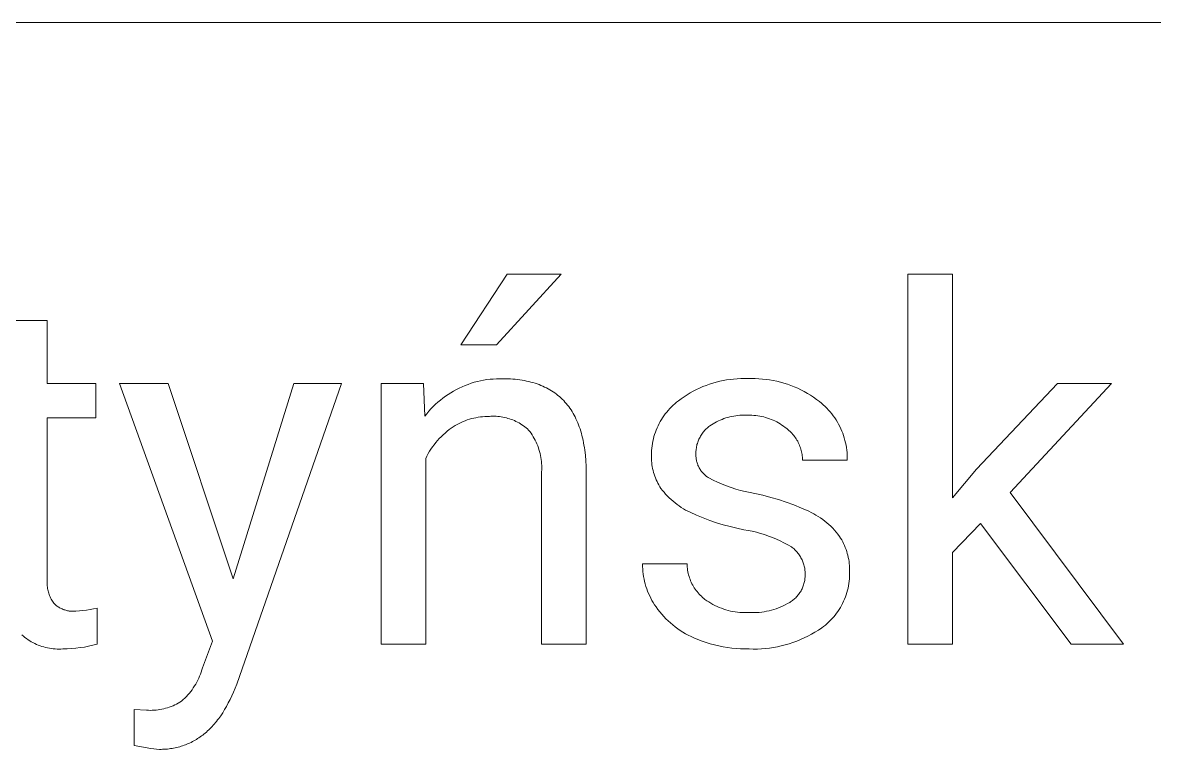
# Model space of a CAD drawing. Header units: millimetres. Extents: x 578 to 4608, y -138 to 2677.
# Drawn here: x 3871.7 to 3994.9, y 233.1 to 312.2 of the extents above; entities that cross this region are included whole.
import ezdxf

# ---------------------------------------------------------------- set-up
doc = ezdxf.new("R2010")
doc.units = ezdxf.units.MM
doc.header["$MEASUREMENT"] = 0
doc.layers.add('Domyślny', color=7, linetype='Continuous', true_color=0x000000)

msp = doc.modelspace()

# ---------------------------------------------------------------- linework, layer by layer
at = {"layer": 'Domyślny', "color": 18, "lineweight": 15, "true_color": 0x000000}
for p, q in [((4604.45, 312.23), (3085.22, 312.23)), ((3919.36, 277.16), (3924.42, 284.85)), ((3930.29, 284.85), (3923.27, 277.15)), ((3924.42, 284.85), (3930.29, 284.85)), ((3968.04, 244.58), (3968.04, 284.84)), ((3968.04, 284.84), (3972.88, 284.84)), ((3972.88, 284.84), (3972.88, 260.5)), ((3869.51, 279.82), (3874.36, 279.82)), ((3874.36, 279.82), (3874.36, 272.95)), ((3923.27, 277.15), (3919.36, 277.16)), ((3922.9, 273.44), (3923.25, 273.46)), ((3923.25, 273.46), (3923.6, 273.47)), ((3923.6, 273.47), (3923.95, 273.47)), ((3923.95, 273.47), (3924.23, 273.47)), ((3924.23, 273.47), (3924.5, 273.46)), ((3924.5, 273.46), (3924.77, 273.45)), ((3949.07, 273.44), (3949.45, 273.47)), ((3949.45, 273.47), (3949.84, 273.48)), ((3949.84, 273.48), (3950.22, 273.49)), ((3950.22, 273.49), (3950.61, 273.48)), ((3950.61, 273.48), (3951, 273.49)), ((3951, 273.49), (3951.4, 273.49)), ((3951.4, 273.49), (3951.8, 273.47)), ((3951.8, 273.47), (3952.2, 273.44)), ((3874.36, 272.95), (3879.66, 272.95)), ((3879.66, 272.95), (3879.66, 269.2)), ((3892.34, 244.9), (3882.22, 272.95)), ((3882.22, 272.95), (3887.52, 272.95)), ((3887.52, 272.95), (3894.59, 251.69)), ((3894.59, 251.69), (3901.19, 272.95)), ((3906.39, 272.95), (3894.98, 240.22)), ((3901.19, 272.95), (3906.39, 272.95)), ((3910.72, 244.59), (3910.72, 272.95)), ((3910.72, 272.95), (3915.3, 272.95)), ((3915.3, 272.95), (3915.46, 269.39)), ((3918.59, 272.13), (3918.9, 272.3)), ((3918.9, 272.3), (3919.21, 272.46)), ((3919.21, 272.46), (3919.53, 272.6)), ((3919.53, 272.6), (3919.85, 272.74)), ((3919.85, 272.74), (3920.18, 272.86)), ((3920.18, 272.86), (3920.51, 272.97)), ((3920.51, 272.97), (3920.84, 273.08)), ((3920.84, 273.08), (3921.18, 273.17)), ((3921.18, 273.17), (3921.52, 273.24)), ((3921.52, 273.24), (3921.86, 273.31)), ((3921.86, 273.31), (3922.21, 273.37)), ((3922.21, 273.37), (3922.56, 273.41)), ((3922.56, 273.41), (3922.9, 273.44)), ((3924.77, 273.45), (3925.04, 273.43)), ((3925.04, 273.43), (3925.3, 273.41)), ((3925.3, 273.41), (3925.56, 273.38)), ((3925.56, 273.38), (3925.81, 273.35)), ((3925.81, 273.35), (3926.06, 273.31)), ((3926.06, 273.31), (3926.3, 273.27)), ((3926.3, 273.27), (3926.54, 273.22)), ((3926.54, 273.22), (3926.78, 273.17)), ((3926.78, 273.17), (3927.01, 273.11)), ((3927.01, 273.11), (3927.23, 273.05)), ((3927.23, 273.05), (3927.46, 272.98)), ((3927.46, 272.98), (3927.67, 272.91)), ((3927.67, 272.91), (3927.89, 272.83)), ((3927.89, 272.83), (3928.1, 272.75)), ((3928.1, 272.75), (3928.3, 272.67)), ((3928.3, 272.67), (3928.5, 272.57)), ((3928.5, 272.57), (3928.7, 272.48)), ((3928.7, 272.48), (3928.89, 272.38)), ((3928.89, 272.38), (3929.08, 272.27)), ((3929.08, 272.27), (3929.26, 272.16)), ((3944.67, 272.11), (3945.02, 272.29)), ((3945.02, 272.29), (3945.36, 272.45)), ((3945.36, 272.45), (3945.72, 272.61)), ((3945.72, 272.61), (3946.07, 272.75)), ((3946.07, 272.75), (3946.44, 272.88)), ((3946.44, 272.88), (3946.8, 272.99)), ((3946.8, 272.99), (3947.17, 273.1)), ((3947.17, 273.1), (3947.55, 273.19)), ((3947.55, 273.19), (3947.92, 273.27)), ((3947.92, 273.27), (3948.3, 273.34)), ((3948.3, 273.34), (3948.68, 273.39)), ((3948.68, 273.39), (3949.07, 273.44)), ((3952.2, 273.44), (3952.6, 273.4)), ((3952.6, 273.4), (3952.99, 273.34)), ((3952.99, 273.34), (3953.38, 273.27)), ((3953.38, 273.27), (3953.77, 273.19)), ((3953.77, 273.19), (3954.16, 273.1)), ((3954.16, 273.1), (3954.54, 272.99)), ((3954.54, 272.99), (3954.92, 272.87)), ((3954.92, 272.87), (3955.3, 272.73)), ((3955.3, 272.73), (3955.67, 272.59)), ((3955.67, 272.59), (3956.04, 272.43)), ((3956.04, 272.43), (3956.4, 272.25)), ((3956.4, 272.25), (3956.75, 272.07)), ((3975.49, 263.61), (3984.32, 272.95)), ((3990.21, 272.95), (3979.18, 261.1)), ((3984.32, 272.95), (3990.21, 272.95)), ((3916.88, 270.92), (3917.15, 271.15)), ((3917.15, 271.15), (3917.43, 271.36)), ((3917.43, 271.36), (3917.71, 271.57)), ((3917.71, 271.57), (3918, 271.77)), ((3918, 271.77), (3918.29, 271.95)), ((3918.29, 271.95), (3918.59, 272.13)), ((3929.26, 272.16), (3929.44, 272.04)), ((3929.44, 272.04), (3929.61, 271.92)), ((3929.61, 271.92), (3929.78, 271.79)), ((3929.78, 271.79), (3929.95, 271.66)), ((3929.95, 271.66), (3930.11, 271.53)), ((3930.11, 271.53), (3930.27, 271.39)), ((3930.27, 271.39), (3930.42, 271.24)), ((3930.42, 271.24), (3930.57, 271.09)), ((3930.57, 271.09), (3930.71, 270.93)), ((3942.86, 270.91), (3943.06, 271.06)), ((3943.06, 271.06), (3943.37, 271.29)), ((3943.37, 271.29), (3943.69, 271.51)), ((3943.69, 271.51), (3944.01, 271.72)), ((3944.01, 271.72), (3944.34, 271.92)), ((3944.34, 271.92), (3944.67, 272.11)), ((3956.75, 272.07), (3957.1, 271.88)), ((3957.1, 271.88), (3957.44, 271.67)), ((3957.44, 271.67), (3957.77, 271.45)), ((3957.77, 271.45), (3958.1, 271.22)), ((3958.1, 271.22), (3958.42, 270.98)), ((3915.67, 269.66), (3915.9, 269.93)), ((3915.9, 269.93), (3916.13, 270.19)), ((3916.13, 270.19), (3916.37, 270.44)), ((3916.37, 270.44), (3916.63, 270.69)), ((3916.63, 270.69), (3916.88, 270.92)), ((3930.71, 270.93), (3930.85, 270.77)), ((3930.85, 270.77), (3930.99, 270.61)), ((3930.99, 270.61), (3931.12, 270.43)), ((3931.12, 270.43), (3931.25, 270.26)), ((3931.25, 270.26), (3931.37, 270.08)), ((3931.37, 270.08), (3931.49, 269.89)), ((3931.49, 269.89), (3931.6, 269.7)), ((3941.63, 269.64), (3941.79, 269.84)), ((3941.79, 269.84), (3941.95, 270.03)), ((3941.95, 270.03), (3942.12, 270.22)), ((3942.12, 270.22), (3942.3, 270.4)), ((3942.3, 270.4), (3942.48, 270.58)), ((3942.48, 270.58), (3942.67, 270.74)), ((3942.67, 270.74), (3942.86, 270.91)), ((3958.42, 270.98), (3958.63, 270.81)), ((3958.63, 270.81), (3958.83, 270.63)), ((3958.83, 270.63), (3959.03, 270.45)), ((3959.03, 270.45), (3959.22, 270.26)), ((3959.22, 270.26), (3959.4, 270.06)), ((3959.4, 270.06), (3959.58, 269.85)), ((3959.58, 269.85), (3959.75, 269.65)), ((3879.66, 269.2), (3874.36, 269.2)), ((3874.36, 269.2), (3874.36, 251.59)), ((3915.46, 269.39), (3915.67, 269.66)), ((3919.18, 268.6), (3918.96, 268.49)), ((3919.4, 268.71), (3919.18, 268.6)), ((3919.62, 268.81), (3919.4, 268.71)), ((3919.85, 268.9), (3919.62, 268.81)), ((3920.08, 268.98), (3919.85, 268.9)), ((3920.31, 269.06), (3920.08, 268.98)), ((3920.54, 269.13), (3920.31, 269.06)), ((3920.78, 269.18), (3920.54, 269.13)), ((3921.02, 269.23), (3920.78, 269.18)), ((3921.26, 269.28), (3921.02, 269.23)), ((3921.5, 269.31), (3921.26, 269.28)), ((3921.74, 269.34), (3921.5, 269.31)), ((3921.99, 269.35), (3921.74, 269.34)), ((3922.23, 269.36), (3921.99, 269.35)), ((3922.48, 269.36), (3922.23, 269.36)), ((3922.66, 269.38), (3922.48, 269.36)), ((3922.85, 269.38), (3922.66, 269.38)), ((3923.03, 269.38), (3922.85, 269.38)), ((3923.22, 269.38), (3923.03, 269.38)), ((3923.41, 269.37), (3923.22, 269.38)), ((3923.59, 269.35), (3923.41, 269.37)), ((3923.78, 269.32), (3923.59, 269.35)), ((3923.96, 269.29), (3923.78, 269.32)), ((3924.15, 269.26), (3923.96, 269.29)), ((3924.33, 269.21), (3924.15, 269.26)), ((3924.51, 269.16), (3924.33, 269.21)), ((3924.68, 269.11), (3924.51, 269.16)), ((3924.86, 269.05), (3924.68, 269.11)), ((3925.04, 268.98), (3924.86, 269.05)), ((3925.21, 268.91), (3925.04, 268.98)), ((3925.38, 268.83), (3925.21, 268.91)), ((3925.54, 268.75), (3925.38, 268.83)), ((3925.71, 268.66), (3925.54, 268.75)), ((3925.87, 268.56), (3925.71, 268.66)), ((3926.03, 268.46), (3925.87, 268.56)), ((3931.6, 269.7), (3931.71, 269.51)), ((3931.71, 269.51), (3931.81, 269.31)), ((3931.81, 269.31), (3931.91, 269.1)), ((3931.91, 269.1), (3932.01, 268.89)), ((3932.01, 268.89), (3932.1, 268.67)), ((3932.1, 268.67), (3932.19, 268.45)), ((3940.84, 268.35), (3940.95, 268.58)), ((3940.95, 268.58), (3941.07, 268.8)), ((3941.07, 268.8), (3941.2, 269.02)), ((3941.2, 269.02), (3941.34, 269.23)), ((3941.34, 269.23), (3941.48, 269.44)), ((3941.48, 269.44), (3941.63, 269.64)), ((3946.84, 268.57), (3946.65, 268.46)), ((3947.03, 268.68), (3946.84, 268.57)), ((3947.22, 268.79), (3947.03, 268.68)), ((3947.42, 268.88), (3947.22, 268.79)), ((3947.62, 268.97), (3947.42, 268.88)), ((3947.82, 269.05), (3947.62, 268.97)), ((3948.02, 269.13), (3947.82, 269.05)), ((3948.23, 269.2), (3948.02, 269.13)), ((3948.44, 269.26), (3948.23, 269.2)), ((3948.65, 269.32), (3948.44, 269.26)), ((3948.87, 269.37), (3948.65, 269.32)), ((3949.08, 269.41), (3948.87, 269.37)), ((3949.3, 269.44), (3949.08, 269.41)), ((3949.51, 269.47), (3949.3, 269.44)), ((3949.73, 269.49), (3949.51, 269.47)), ((3949.95, 269.5), (3949.73, 269.49)), ((3950.17, 269.5), (3949.95, 269.5)), ((3950.39, 269.5), (3950.17, 269.5)), ((3950.61, 269.49), (3950.39, 269.5)), ((3950.82, 269.49), (3950.61, 269.49)), ((3951.04, 269.49), (3950.82, 269.49)), ((3951.26, 269.48), (3951.04, 269.49)), ((3951.48, 269.46), (3951.26, 269.48)), ((3951.7, 269.43), (3951.48, 269.46)), ((3951.91, 269.4), (3951.7, 269.43)), ((3952.13, 269.36), (3951.91, 269.4)), ((3952.34, 269.31), (3952.13, 269.36)), ((3952.55, 269.25), (3952.34, 269.31)), ((3952.76, 269.19), (3952.55, 269.25)), ((3952.97, 269.12), (3952.76, 269.19)), ((3953.17, 269.04), (3952.97, 269.12)), ((3953.38, 268.96), (3953.17, 269.04)), ((3953.57, 268.87), (3953.38, 268.96)), ((3953.77, 268.77), (3953.57, 268.87)), ((3953.96, 268.66), (3953.77, 268.77)), ((3954.15, 268.55), (3953.96, 268.66)), ((3954.33, 268.43), (3954.15, 268.55)), ((3959.75, 269.65), (3959.91, 269.43)), ((3959.91, 269.43), (3960.07, 269.21)), ((3960.07, 269.21), (3960.22, 268.98)), ((3960.22, 268.98), (3960.36, 268.75)), ((3960.36, 268.75), (3960.49, 268.52)), ((3917.44, 267.37), (3917.23, 267.16)), ((3917.66, 267.56), (3917.44, 267.37)), ((3917.88, 267.75), (3917.66, 267.56)), ((3918.11, 267.93), (3917.88, 267.75)), ((3918.34, 268.1), (3918.11, 267.93)), ((3918.54, 268.24), (3918.34, 268.1)), ((3918.75, 268.37), (3918.54, 268.24)), ((3918.96, 268.49), (3918.75, 268.37)), ((3926.18, 268.36), (3926.03, 268.46)), ((3926.33, 268.25), (3926.18, 268.36)), ((3926.48, 268.13), (3926.33, 268.25)), ((3926.62, 268.01), (3926.48, 268.13)), ((3926.76, 267.89), (3926.62, 268.01)), ((3926.89, 267.71), (3926.76, 267.89)), ((3927.02, 267.53), (3926.89, 267.71)), ((3927.14, 267.35), (3927.02, 267.53)), ((3927.26, 267.16), (3927.14, 267.35)), ((3932.19, 268.45), (3932.27, 268.23)), ((3932.27, 268.23), (3932.35, 268)), ((3932.35, 268), (3932.43, 267.76)), ((3932.43, 267.76), (3932.5, 267.52)), ((3932.5, 267.52), (3932.56, 267.28)), ((3940.39, 267.17), (3940.47, 267.41)), ((3940.47, 267.41), (3940.55, 267.65)), ((3940.55, 267.65), (3940.64, 267.89)), ((3940.64, 267.89), (3940.73, 268.12)), ((3940.73, 268.12), (3940.84, 268.35)), ((3945.53, 267.34), (3945.47, 267.23)), ((3945.6, 267.44), (3945.53, 267.34)), ((3945.67, 267.55), (3945.6, 267.44)), ((3945.75, 267.65), (3945.67, 267.55)), ((3945.83, 267.74), (3945.75, 267.65)), ((3945.91, 267.84), (3945.83, 267.74)), ((3946, 267.93), (3945.91, 267.84)), ((3946.09, 268.02), (3946, 267.93)), ((3946.18, 268.1), (3946.09, 268.02)), ((3946.27, 268.18), (3946.18, 268.1)), ((3946.37, 268.26), (3946.27, 268.18)), ((3946.47, 268.34), (3946.37, 268.26)), ((3946.65, 268.46), (3946.47, 268.34)), ((3954.51, 268.31), (3954.33, 268.43)), ((3954.69, 268.18), (3954.51, 268.31)), ((3954.86, 268.04), (3954.69, 268.18)), ((3954.98, 267.95), (3954.86, 268.04)), ((3955.09, 267.85), (3954.98, 267.95)), ((3955.21, 267.74), (3955.09, 267.85)), ((3955.31, 267.64), (3955.21, 267.74)), ((3955.42, 267.53), (3955.31, 267.64)), ((3955.52, 267.41), (3955.42, 267.53)), ((3955.62, 267.29), (3955.52, 267.41)), ((3960.49, 268.52), (3960.62, 268.28)), ((3960.62, 268.28), (3960.73, 268.03)), ((3960.73, 268.03), (3960.84, 267.78)), ((3960.84, 267.78), (3960.94, 267.53)), ((3960.94, 267.53), (3961.03, 267.28)), ((3916.47, 266.29), (3916.3, 266.05)), ((3916.65, 266.52), (3916.47, 266.29)), ((3916.84, 266.74), (3916.65, 266.52)), ((3917.03, 266.96), (3916.84, 266.74)), ((3917.23, 267.16), (3917.03, 266.96)), ((3927.37, 266.97), (3927.26, 267.16)), ((3927.47, 266.77), (3927.37, 266.97)), ((3927.57, 266.57), (3927.47, 266.77)), ((3927.66, 266.37), (3927.57, 266.57)), ((3927.74, 266.17), (3927.66, 266.37)), ((3927.82, 265.96), (3927.74, 266.17)), ((3932.56, 267.28), (3932.62, 267.03)), ((3932.62, 267.03), (3932.68, 266.77)), ((3932.68, 266.77), (3932.73, 266.51)), ((3932.73, 266.51), (3932.78, 266.25)), ((3932.78, 266.25), (3932.82, 265.98)), ((3940.16, 265.93), (3940.19, 266.18)), ((3940.19, 266.18), (3940.23, 266.43)), ((3940.23, 266.43), (3940.28, 266.68)), ((3940.28, 266.68), (3940.33, 266.92)), ((3940.33, 266.92), (3940.39, 267.17)), ((3945.03, 266.06), (3945.01, 265.94)), ((3945.05, 266.19), (3945.03, 266.06)), ((3945.08, 266.31), (3945.05, 266.19)), ((3945.12, 266.43), (3945.08, 266.31)), ((3945.16, 266.55), (3945.12, 266.43)), ((3945.2, 266.67), (3945.16, 266.55)), ((3945.24, 266.78), (3945.2, 266.67)), ((3945.29, 266.9), (3945.24, 266.78)), ((3945.35, 267.01), (3945.29, 266.9)), ((3945.41, 267.12), (3945.35, 267.01)), ((3945.47, 267.23), (3945.41, 267.12)), ((3955.71, 267.17), (3955.62, 267.29)), ((3955.8, 267.05), (3955.71, 267.17)), ((3955.88, 266.92), (3955.8, 267.05)), ((3955.96, 266.79), (3955.88, 266.92)), ((3956.04, 266.66), (3955.96, 266.79)), ((3956.11, 266.53), (3956.04, 266.66)), ((3956.17, 266.39), (3956.11, 266.53)), ((3956.23, 266.25), (3956.17, 266.39)), ((3956.29, 266.11), (3956.23, 266.25)), ((3956.34, 265.96), (3956.29, 266.11)), ((3961.03, 267.28), (3961.11, 267.02)), ((3961.11, 267.02), (3961.18, 266.76)), ((3961.18, 266.76), (3961.25, 266.5)), ((3961.25, 266.5), (3961.3, 266.23)), ((3961.3, 266.23), (3961.35, 265.97)), ((3915.69, 265.06), (3915.56, 264.8)), ((3915.83, 265.32), (3915.69, 265.06)), ((3915.98, 265.57), (3915.83, 265.32)), ((3916.13, 265.81), (3915.98, 265.57)), ((3916.3, 266.05), (3916.13, 265.81)), ((3927.88, 265.75), (3927.82, 265.96)), ((3927.95, 265.54), (3927.88, 265.75)), ((3928, 265.32), (3927.95, 265.54)), ((3928.05, 265.11), (3928, 265.32)), ((3928.09, 264.89), (3928.05, 265.11)), ((3928.12, 264.67), (3928.09, 264.89)), ((3932.82, 265.98), (3932.86, 265.7)), ((3932.86, 265.7), (3932.93, 265.14)), ((3932.93, 265.14), (3932.98, 264.55)), ((3940.12, 265.17), (3940.13, 265.42)), ((3940.12, 264.96), (3940.12, 265.17)), ((3940.13, 264.74), (3940.12, 264.96)), ((3940.13, 265.42), (3940.14, 265.67)), ((3940.14, 265.67), (3940.16, 265.93)), ((3944.96, 265.21), (3944.96, 265.11)), ((3944.96, 265.11), (3944.97, 265.01)), ((3944.98, 265.69), (3944.97, 265.57)), ((3944.97, 265.57), (3944.97, 265.44)), ((3944.97, 265.44), (3944.97, 265.32)), ((3944.97, 265.32), (3944.96, 265.21)), ((3944.97, 265.01), (3944.98, 264.91)), ((3944.99, 265.82), (3944.98, 265.69)), ((3944.98, 264.91), (3944.99, 264.81)), ((3945.01, 265.94), (3944.99, 265.82)), ((3956.38, 265.82), (3956.34, 265.96)), ((3956.42, 265.67), (3956.38, 265.82)), ((3956.46, 265.52), (3956.42, 265.67)), ((3956.49, 265.37), (3956.46, 265.52)), ((3956.52, 265.22), (3956.49, 265.37)), ((3956.54, 265.07), (3956.52, 265.22)), ((3956.55, 264.92), (3956.54, 265.07)), ((3956.56, 264.77), (3956.55, 264.92)), ((3961.35, 265.97), (3961.38, 265.7)), ((3961.38, 265.7), (3961.41, 265.43)), ((3961.41, 265.43), (3961.43, 265.16)), ((3961.43, 265.16), (3961.44, 264.89)), ((3961.44, 264.89), (3961.44, 264.62)), ((3915.56, 264.8), (3915.56, 244.59)), ((3928.15, 264.45), (3928.12, 264.67)), ((3928.17, 264.23), (3928.15, 264.45)), ((3928.18, 264.01), (3928.17, 264.23)), ((3928.18, 263.79), (3928.18, 264.01)), ((3928.18, 263.57), (3928.18, 263.79)), ((3932.98, 264.55), (3933.01, 263.95)), ((3933.01, 263.95), (3933.02, 263.32)), ((3940.14, 264.53), (3940.13, 264.74)), ((3940.16, 264.32), (3940.14, 264.53)), ((3940.18, 264.11), (3940.16, 264.32)), ((3940.21, 263.9), (3940.18, 264.11)), ((3940.25, 263.69), (3940.21, 263.9)), ((3940.3, 263.48), (3940.25, 263.69)), ((3944.99, 264.81), (3945, 264.71)), ((3945, 264.71), (3945.02, 264.61)), ((3945.02, 264.61), (3945.04, 264.51)), ((3945.04, 264.51), (3945.06, 264.41)), ((3945.06, 264.41), (3945.09, 264.32)), ((3945.09, 264.32), (3945.12, 264.22)), ((3945.12, 264.22), (3945.16, 264.12)), ((3945.16, 264.12), (3945.19, 264.03)), ((3945.19, 264.03), (3945.23, 263.94)), ((3945.23, 263.94), (3945.28, 263.85)), ((3945.28, 263.85), (3945.33, 263.76)), ((3945.33, 263.76), (3945.38, 263.67)), ((3945.38, 263.67), (3945.43, 263.58)), ((3956.56, 264.62), (3956.56, 264.77)), ((3961.44, 264.62), (3956.56, 264.62)), ((3972.88, 260.5), (3975.49, 263.61)), ((3928.17, 263.35), (3928.18, 263.57)), ((3928.17, 244.59), (3928.17, 263.35)), ((3933.02, 263.32), (3933.02, 244.59)), ((3940.36, 263.28), (3940.3, 263.48)), ((3940.42, 263.08), (3940.36, 263.28)), ((3940.48, 262.87), (3940.42, 263.08)), ((3940.56, 262.67), (3940.48, 262.87)), ((3940.64, 262.48), (3940.56, 262.67)), ((3940.73, 262.29), (3940.64, 262.48)), ((3945.43, 263.58), (3945.49, 263.5)), ((3945.49, 263.5), (3945.54, 263.42)), ((3945.54, 263.42), (3945.61, 263.34)), ((3945.61, 263.34), (3945.67, 263.26)), ((3945.67, 263.26), (3945.74, 263.18)), ((3945.74, 263.18), (3945.81, 263.11)), ((3945.81, 263.11), (3945.88, 263.04)), ((3945.88, 263.04), (3945.96, 262.97)), ((3945.96, 262.97), (3946.03, 262.91)), ((3946.03, 262.91), (3946.11, 262.84)), ((3946.11, 262.84), (3946.2, 262.78)), ((3946.2, 262.78), (3946.28, 262.73)), ((3946.28, 262.73), (3946.36, 262.67)), ((3946.36, 262.67), (3946.84, 262.43)), ((3946.84, 262.43), (3947.32, 262.21)), ((3940.82, 262.1), (3940.73, 262.29)), ((3940.92, 261.91), (3940.82, 262.1)), ((3941.03, 261.72), (3940.92, 261.91)), ((3941.14, 261.54), (3941.03, 261.72)), ((3941.31, 261.32), (3941.14, 261.54)), ((3941.49, 261.11), (3941.31, 261.32)), ((3947.32, 262.21), (3947.81, 262)), ((3947.81, 262), (3948.3, 261.8)), ((3948.3, 261.8), (3948.8, 261.62)), ((3948.8, 261.62), (3949.31, 261.46)), ((3949.31, 261.46), (3949.82, 261.31)), ((3949.82, 261.31), (3950.33, 261.18)), ((3950.33, 261.18), (3950.85, 261.07)), ((3941.67, 260.9), (3941.49, 261.11)), ((3941.86, 260.7), (3941.67, 260.9)), ((3942.06, 260.5), (3941.86, 260.7)), ((3942.26, 260.31), (3942.06, 260.5)), ((3942.47, 260.13), (3942.26, 260.31)), ((3942.69, 259.95), (3942.47, 260.13)), ((3942.91, 259.78), (3942.69, 259.95)), ((3950.85, 261.07), (3951.37, 260.97)), ((3951.37, 260.97), (3952.24, 260.78)), ((3952.24, 260.78), (3953.1, 260.56)), ((3953.1, 260.56), (3953.95, 260.31)), ((3953.95, 260.31), (3954.79, 260.03)), ((3954.79, 260.03), (3955.63, 259.73)), ((3979.18, 261.1), (3991.5, 244.58)), ((3943.13, 259.62), (3942.91, 259.78)), ((3943.36, 259.46), (3943.13, 259.62)), ((3943.6, 259.32), (3943.36, 259.46)), ((3943.84, 259.18), (3943.6, 259.32)), ((3944.09, 259.05), (3943.84, 259.18)), ((3944.34, 258.93), (3944.09, 259.05)), ((3945.04, 258.61), (3944.34, 258.93)), ((3955.63, 259.73), (3956.45, 259.39)), ((3956.45, 259.39), (3957.26, 259.04)), ((3957.26, 259.04), (3957.52, 258.91)), ((3957.52, 258.91), (3957.78, 258.78)), ((3957.78, 258.78), (3958.03, 258.63)), ((3945.75, 258.32), (3945.04, 258.61)), ((3946.47, 258.04), (3945.75, 258.32)), ((3947.2, 257.8), (3946.47, 258.04)), ((3947.94, 257.57), (3947.2, 257.8)), ((3948.68, 257.37), (3947.94, 257.57)), ((3958.03, 258.63), (3958.28, 258.48)), ((3958.28, 258.48), (3958.52, 258.32)), ((3958.52, 258.32), (3958.76, 258.16)), ((3958.76, 258.16), (3958.99, 257.98)), ((3958.99, 257.98), (3959.21, 257.8)), ((3959.21, 257.8), (3959.43, 257.6)), ((3959.43, 257.6), (3959.64, 257.41)), ((3975.93, 257.72), (3972.88, 254.55)), ((3985.81, 244.58), (3975.93, 257.72)), ((3949.43, 257.19), (3948.68, 257.37)), ((3950.19, 257.04), (3949.43, 257.19)), ((3950.64, 256.96), (3950.19, 257.04)), ((3951.09, 256.87), (3950.64, 256.96)), ((3951.54, 256.76), (3951.09, 256.87)), ((3951.99, 256.64), (3951.54, 256.76)), ((3952.43, 256.5), (3951.99, 256.64)), ((3952.86, 256.35), (3952.43, 256.5)), ((3953.29, 256.19), (3952.86, 256.35)), ((3959.64, 257.41), (3959.85, 257.2)), ((3959.85, 257.2), (3960.04, 256.99)), ((3960.04, 256.99), (3960.23, 256.77)), ((3960.23, 256.77), (3960.42, 256.54)), ((3960.42, 256.54), (3960.59, 256.31)), ((3960.59, 256.31), (3960.71, 256.12)), ((3953.72, 256.01), (3953.29, 256.19)), ((3954.14, 255.82), (3953.72, 256.01)), ((3954.55, 255.62), (3954.14, 255.82)), ((3954.96, 255.4), (3954.55, 255.62)), ((3955.36, 255.17), (3954.96, 255.4)), ((3955.45, 255.1), (3955.36, 255.17)), ((3955.55, 255.02), (3955.45, 255.1)), ((3955.64, 254.94), (3955.55, 255.02)), ((3960.71, 256.12), (3960.83, 255.93)), ((3960.83, 255.93), (3960.94, 255.73)), ((3960.94, 255.73), (3961.04, 255.52)), ((3961.04, 255.52), (3961.14, 255.32)), ((3961.14, 255.32), (3961.22, 255.11)), ((3961.22, 255.11), (3961.31, 254.9)), ((3955.73, 254.86), (3955.64, 254.94)), ((3955.82, 254.77), (3955.73, 254.86)), ((3955.9, 254.68), (3955.82, 254.77)), ((3955.99, 254.59), (3955.9, 254.68)), ((3956.06, 254.5), (3955.99, 254.59)), ((3956.14, 254.4), (3956.06, 254.5)), ((3956.21, 254.3), (3956.14, 254.4)), ((3956.28, 254.2), (3956.21, 254.3)), ((3956.34, 254.1), (3956.28, 254.2)), ((3956.4, 253.99), (3956.34, 254.1)), ((3956.46, 253.88), (3956.4, 253.99)), ((3956.51, 253.77), (3956.46, 253.88)), ((3956.56, 253.66), (3956.51, 253.77)), ((3961.31, 254.9), (3961.38, 254.68)), ((3961.38, 254.68), (3961.44, 254.46)), ((3961.44, 254.46), (3961.5, 254.25)), ((3961.5, 254.25), (3961.55, 254.02)), ((3961.55, 254.02), (3961.6, 253.8)), ((3961.6, 253.8), (3961.63, 253.58)), ((3972.88, 254.55), (3972.88, 244.58)), ((3939.16, 253.04), (3939.16, 253.32)), ((3939.16, 253.32), (3944, 253.32)), ((3939.18, 252.76), (3939.16, 253.04)), ((3939.2, 252.49), (3939.18, 252.76)), ((3944, 253.32), (3944.01, 253.15)), ((3944.01, 253.15), (3944.02, 252.97)), ((3944.02, 252.97), (3944.04, 252.8)), ((3944.04, 252.8), (3944.06, 252.63)), ((3944.06, 252.63), (3944.09, 252.46)), ((3956.61, 253.55), (3956.56, 253.66)), ((3956.65, 253.43), (3956.61, 253.55)), ((3956.69, 253.32), (3956.65, 253.43)), ((3956.72, 253.2), (3956.69, 253.32)), ((3956.75, 253.08), (3956.72, 253.2)), ((3956.78, 252.96), (3956.75, 253.08)), ((3956.8, 252.84), (3956.78, 252.96)), ((3956.82, 252.72), (3956.8, 252.84)), ((3956.83, 252.6), (3956.82, 252.72)), ((3956.84, 252.48), (3956.83, 252.6)), ((3961.63, 253.58), (3961.66, 253.35)), ((3961.66, 253.35), (3961.68, 253.13)), ((3961.68, 253.13), (3961.69, 252.9)), ((3961.69, 252.9), (3961.69, 252.67)), ((3961.69, 252.67), (3961.69, 252.45)), ((3874.36, 251.59), (3874.35, 251.46)), ((3874.35, 251.46), (3874.35, 251.32)), ((3874.35, 251.32), (3874.35, 251.19)), ((3939.23, 252.21), (3939.2, 252.49)), ((3939.27, 251.94), (3939.23, 252.21)), ((3939.32, 251.67), (3939.27, 251.94)), ((3939.38, 251.4), (3939.32, 251.67)), ((3939.45, 251.13), (3939.38, 251.4)), ((3944.09, 252.46), (3944.13, 252.29)), ((3944.13, 252.29), (3944.17, 252.13)), ((3944.17, 252.13), (3944.22, 251.96)), ((3944.22, 251.96), (3944.27, 251.8)), ((3944.27, 251.8), (3944.33, 251.64)), ((3944.33, 251.64), (3944.39, 251.48)), ((3944.39, 251.48), (3944.46, 251.32)), ((3944.46, 251.32), (3944.53, 251.16)), ((3956.72, 251.17), (3956.75, 251.28)), ((3956.75, 251.28), (3956.78, 251.4)), ((3956.78, 251.4), (3956.8, 251.52)), ((3956.8, 251.52), (3956.82, 251.63)), ((3956.82, 251.63), (3956.83, 251.75)), ((3956.83, 251.75), (3956.84, 251.87)), ((3956.85, 252.35), (3956.84, 252.48)), ((3956.84, 251.87), (3956.85, 251.99)), ((3956.85, 252.23), (3956.85, 252.35)), ((3956.85, 252.11), (3956.85, 252.23)), ((3956.85, 251.99), (3956.85, 252.11)), ((3961.64, 251.44), (3961.61, 251.19)), ((3961.67, 251.69), (3961.64, 251.44)), ((3961.68, 251.94), (3961.67, 251.69)), ((3961.69, 252.19), (3961.68, 251.94)), ((3961.69, 252.45), (3961.69, 252.19)), ((3874.35, 251.19), (3874.35, 251.05)), ((3874.35, 251.05), (3874.37, 250.92)), ((3874.37, 250.92), (3874.38, 250.78)), ((3874.38, 250.78), (3874.4, 250.65)), ((3874.4, 250.65), (3874.43, 250.51)), ((3874.43, 250.51), (3874.46, 250.38)), ((3874.46, 250.38), (3874.49, 250.25)), ((3874.49, 250.25), (3874.53, 250.12)), ((3874.53, 250.12), (3874.57, 249.99)), ((3939.53, 250.86), (3939.45, 251.13)), ((3939.62, 250.6), (3939.53, 250.86)), ((3939.71, 250.34), (3939.62, 250.6)), ((3939.82, 250.09), (3939.71, 250.34)), ((3939.93, 249.83), (3939.82, 250.09)), ((3944.53, 251.16), (3944.61, 251.01)), ((3944.61, 251.01), (3944.7, 250.86)), ((3944.7, 250.86), (3944.79, 250.72)), ((3944.79, 250.72), (3944.89, 250.57)), ((3944.89, 250.57), (3944.99, 250.43)), ((3944.99, 250.43), (3945.09, 250.3)), ((3945.09, 250.3), (3945.2, 250.16)), ((3945.2, 250.16), (3945.31, 250.03)), ((3956.14, 250), (3956.21, 250.09)), ((3956.21, 250.09), (3956.28, 250.19)), ((3956.28, 250.19), (3956.35, 250.29)), ((3956.35, 250.29), (3956.41, 250.4)), ((3956.41, 250.4), (3956.46, 250.5)), ((3956.46, 250.5), (3956.52, 250.61)), ((3956.52, 250.61), (3956.57, 250.72)), ((3956.57, 250.72), (3956.61, 250.83)), ((3956.61, 250.83), (3956.65, 250.94)), ((3956.65, 250.94), (3956.69, 251.05)), ((3956.69, 251.05), (3956.72, 251.17)), ((3961.39, 250.2), (3961.31, 249.96)), ((3961.46, 250.44), (3961.39, 250.2)), ((3961.52, 250.69), (3961.46, 250.44)), ((3961.57, 250.94), (3961.52, 250.69)), ((3961.61, 251.19), (3961.57, 250.94)), ((3874.57, 249.99), (3874.62, 249.86)), ((3874.62, 249.86), (3874.67, 249.74)), ((3874.67, 249.74), (3874.73, 249.62)), ((3874.73, 249.62), (3874.79, 249.49)), ((3874.79, 249.49), (3874.85, 249.37)), ((3874.85, 249.37), (3874.92, 249.26)), ((3874.92, 249.26), (3874.99, 249.14)), ((3874.99, 249.14), (3875.07, 249.03)), ((3875.07, 249.03), (3875.14, 248.96)), ((3875.14, 248.96), (3875.22, 248.89)), ((3875.22, 248.89), (3875.29, 248.83)), ((3875.29, 248.83), (3875.37, 248.76)), ((3940.05, 249.58), (3939.93, 249.83)), ((3940.18, 249.34), (3940.05, 249.58)), ((3940.32, 249.1), (3940.18, 249.34)), ((3940.47, 248.86), (3940.32, 249.1)), ((3940.62, 248.63), (3940.47, 248.86)), ((3945.31, 250.03), (3945.43, 249.91)), ((3945.43, 249.91), (3945.56, 249.79)), ((3945.56, 249.79), (3945.68, 249.67)), ((3945.68, 249.67), (3945.81, 249.56)), ((3945.81, 249.56), (3945.95, 249.45)), ((3945.95, 249.45), (3946.16, 249.31)), ((3946.16, 249.31), (3946.37, 249.17)), ((3946.37, 249.17), (3946.59, 249.03)), ((3946.59, 249.03), (3946.82, 248.91)), ((3946.82, 248.91), (3947.04, 248.79)), ((3954.45, 248.75), (3954.69, 248.87)), ((3954.69, 248.87), (3954.93, 249)), ((3954.93, 249), (3955.17, 249.13)), ((3955.17, 249.13), (3955.27, 249.19)), ((3955.27, 249.19), (3955.37, 249.26)), ((3955.37, 249.26), (3955.47, 249.33)), ((3955.47, 249.33), (3955.56, 249.4)), ((3955.56, 249.4), (3955.65, 249.48)), ((3955.65, 249.48), (3955.74, 249.56)), ((3955.74, 249.56), (3955.83, 249.64)), ((3955.83, 249.64), (3955.91, 249.72)), ((3955.91, 249.72), (3955.99, 249.81)), ((3955.99, 249.81), (3956.07, 249.9)), ((3956.07, 249.9), (3956.14, 250)), ((3960.93, 249.02), (3960.81, 248.8)), ((3961.04, 249.25), (3960.93, 249.02)), ((3961.14, 249.48), (3961.04, 249.25)), ((3961.23, 249.72), (3961.14, 249.48)), ((3961.31, 249.96), (3961.23, 249.72)), ((3875.37, 248.76), (3875.45, 248.7)), ((3875.45, 248.7), (3875.54, 248.65)), ((3875.54, 248.65), (3875.62, 248.59)), ((3875.62, 248.59), (3875.71, 248.54)), ((3875.71, 248.54), (3875.8, 248.49)), ((3875.8, 248.49), (3875.89, 248.45)), ((3875.89, 248.45), (3875.98, 248.41)), ((3875.98, 248.41), (3876.08, 248.37)), ((3876.08, 248.37), (3876.17, 248.33)), ((3876.17, 248.33), (3876.27, 248.3)), ((3876.27, 248.3), (3876.37, 248.27)), ((3876.37, 248.27), (3876.46, 248.25)), ((3876.46, 248.25), (3876.56, 248.22)), ((3876.56, 248.22), (3876.66, 248.21)), ((3876.66, 248.21), (3876.76, 248.19)), ((3876.76, 248.19), (3876.86, 248.18)), ((3876.86, 248.18), (3876.96, 248.17)), ((3876.96, 248.17), (3877.07, 248.17)), ((3877.07, 248.17), (3877.17, 248.17)), ((3877.17, 248.17), (3877.27, 248.17)), ((3877.27, 248.17), (3877.37, 248.18)), ((3877.37, 248.18), (3877.47, 248.18)), ((3877.47, 248.18), (3877.86, 248.2)), ((3877.86, 248.2), (3878.25, 248.23)), ((3878.25, 248.23), (3878.63, 248.28)), ((3878.63, 248.28), (3879.02, 248.34)), ((3879.02, 248.34), (3879.4, 248.41)), ((3879.4, 248.41), (3879.78, 248.49)), ((3879.78, 248.49), (3879.78, 244.59)), ((3940.82, 248.36), (3940.62, 248.63)), ((3941.03, 248.1), (3940.82, 248.36)), ((3941.24, 247.84), (3941.03, 248.1)), ((3941.47, 247.59), (3941.24, 247.84)), ((3941.7, 247.35), (3941.47, 247.59)), ((3947.04, 248.79), (3947.28, 248.68)), ((3947.28, 248.68), (3947.51, 248.58)), ((3947.51, 248.58), (3947.75, 248.49)), ((3947.75, 248.49), (3947.99, 248.4)), ((3947.99, 248.4), (3948.23, 248.32)), ((3948.23, 248.32), (3948.48, 248.25)), ((3948.48, 248.25), (3948.73, 248.19)), ((3948.73, 248.19), (3948.98, 248.14)), ((3948.98, 248.14), (3949.23, 248.1)), ((3949.23, 248.1), (3949.49, 248.06)), ((3949.49, 248.06), (3949.74, 248.04)), ((3949.74, 248.04), (3950, 248.02)), ((3950, 248.02), (3950.25, 248.01)), ((3950.25, 248.01), (3950.51, 248.01)), ((3950.51, 248.01), (3950.77, 248.02)), ((3950.77, 248.02), (3951.04, 248.01)), ((3951.04, 248.01), (3951.31, 248.01)), ((3951.31, 248.01), (3951.58, 248.02)), ((3951.58, 248.02), (3951.85, 248.04)), ((3951.85, 248.04), (3952.12, 248.07)), ((3952.12, 248.07), (3952.39, 248.11)), ((3952.39, 248.11), (3952.65, 248.16)), ((3952.65, 248.16), (3952.92, 248.22)), ((3952.92, 248.22), (3953.18, 248.28)), ((3953.18, 248.28), (3953.44, 248.36)), ((3953.44, 248.36), (3953.7, 248.44)), ((3953.7, 248.44), (3953.95, 248.54)), ((3953.95, 248.54), (3954.2, 248.64)), ((3954.2, 248.64), (3954.45, 248.75)), ((3960.12, 247.75), (3959.96, 247.55)), ((3960.27, 247.95), (3960.12, 247.75)), ((3960.42, 248.15), (3960.27, 247.95)), ((3960.56, 248.36), (3960.42, 248.15)), ((3960.69, 248.58), (3960.56, 248.36)), ((3960.81, 248.8), (3960.69, 248.58)), ((3941.94, 247.11), (3941.7, 247.35)), ((3942.19, 246.89), (3941.94, 247.11)), ((3942.45, 246.67), (3942.19, 246.89)), ((3942.71, 246.46), (3942.45, 246.67)), ((3942.98, 246.26), (3942.71, 246.46)), ((3958.86, 246.5), (3958.66, 246.35)), ((3959.06, 246.66), (3958.86, 246.5)), ((3959.25, 246.83), (3959.06, 246.66)), ((3959.44, 247), (3959.25, 246.83)), ((3959.61, 247.18), (3959.44, 247)), ((3959.79, 247.36), (3959.61, 247.18)), ((3959.96, 247.55), (3959.79, 247.36)), ((3871.77, 245.44), (3871.61, 245.58)), ((3871.93, 245.31), (3871.77, 245.44)), ((3872.1, 245.19), (3871.93, 245.31)), ((3872.27, 245.07), (3872.1, 245.19)), ((3943.26, 246.07), (3942.98, 246.26)), ((3943.55, 245.89), (3943.26, 246.07)), ((3943.84, 245.72), (3943.55, 245.89)), ((3944.13, 245.56), (3943.84, 245.72)), ((3944.43, 245.41), (3944.13, 245.56)), ((3944.74, 245.27), (3944.43, 245.41)), ((3945.18, 245.08), (3944.74, 245.27)), ((3956.75, 245.26), (3956.35, 245.08)), ((3957.15, 245.45), (3956.75, 245.26)), ((3957.54, 245.66), (3957.15, 245.45)), ((3957.92, 245.88), (3957.54, 245.66)), ((3958.29, 246.11), (3957.92, 245.88)), ((3958.66, 246.35), (3958.29, 246.11)), ((3872.45, 244.95), (3872.27, 245.07)), ((3872.63, 244.85), (3872.45, 244.95)), ((3872.81, 244.75), (3872.63, 244.85)), ((3873, 244.65), (3872.81, 244.75)), ((3873.19, 244.56), (3873, 244.65)), ((3873.39, 244.48), (3873.19, 244.56)), ((3873.58, 244.41), (3873.39, 244.48)), ((3873.78, 244.34), (3873.58, 244.41)), ((3873.98, 244.28), (3873.78, 244.34)), ((3874.19, 244.22), (3873.98, 244.28)), ((3874.39, 244.18), (3874.19, 244.22)), ((3874.6, 244.14), (3874.39, 244.18)), ((3874.8, 244.11), (3874.6, 244.14)), ((3875.01, 244.08), (3874.8, 244.11)), ((3875.22, 244.06), (3875.01, 244.08)), ((3875.43, 244.05), (3875.22, 244.06)), ((3875.64, 244.05), (3875.43, 244.05)), ((3875.85, 244.05), (3875.64, 244.05)), ((3876.06, 244.06), (3875.85, 244.05)), ((3876.53, 244.08), (3876.06, 244.06)), ((3877, 244.1), (3876.53, 244.08)), ((3877.47, 244.14), (3877, 244.1)), ((3877.94, 244.2), (3877.47, 244.14)), ((3878.4, 244.27), (3877.94, 244.2)), ((3878.86, 244.36), (3878.4, 244.27)), ((3879.32, 244.47), (3878.86, 244.36)), ((3879.78, 244.59), (3879.32, 244.47)), ((3891.26, 242.02), (3892.34, 244.9)), ((3915.56, 244.59), (3910.72, 244.59)), ((3933.02, 244.59), (3928.17, 244.59)), ((3945.63, 244.91), (3945.18, 245.08)), ((3946.08, 244.76), (3945.63, 244.91)), ((3946.53, 244.62), (3946.08, 244.76)), ((3946.99, 244.49), (3946.53, 244.62)), ((3947.46, 244.39), (3946.99, 244.49)), ((3947.92, 244.29), (3947.46, 244.39)), ((3948.39, 244.21), (3947.92, 244.29)), ((3948.86, 244.15), (3948.39, 244.21)), ((3949.34, 244.1), (3948.86, 244.15)), ((3949.81, 244.07), (3949.34, 244.1)), ((3950.29, 244.06), (3949.81, 244.07)), ((3950.77, 244.06), (3950.29, 244.06)), ((3951.21, 244.05), (3950.77, 244.06)), ((3951.65, 244.05), (3951.21, 244.05)), ((3952.09, 244.07), (3951.65, 244.05)), ((3952.53, 244.11), (3952.09, 244.07)), ((3952.96, 244.15), (3952.53, 244.11)), ((3953.4, 244.22), (3952.96, 244.15)), ((3953.83, 244.3), (3953.4, 244.22)), ((3954.26, 244.39), (3953.83, 244.3)), ((3954.69, 244.5), (3954.26, 244.39)), ((3955.11, 244.62), (3954.69, 244.5)), ((3955.53, 244.76), (3955.11, 244.62)), ((3955.94, 244.91), (3955.53, 244.76)), ((3956.35, 245.08), (3955.94, 244.91)), ((3972.88, 244.58), (3968.04, 244.58)), ((3991.5, 244.58), (3985.81, 244.58)), ((3891.04, 241.32), (3891.12, 241.55)), ((3891.12, 241.55), (3891.2, 241.78)), ((3891.2, 241.78), (3891.26, 242.02)), ((3890.4, 240.03), (3890.52, 240.23)), ((3890.52, 240.23), (3890.64, 240.44)), ((3890.64, 240.44), (3890.75, 240.66)), ((3890.75, 240.66), (3890.86, 240.88)), ((3890.86, 240.88), (3890.95, 241.1)), ((3890.95, 241.1), (3891.04, 241.32)), ((3894.98, 240.22), (3894.81, 239.78)), ((3889.51, 238.88), (3889.67, 239.06)), ((3889.67, 239.06), (3889.83, 239.24)), ((3889.83, 239.24), (3889.98, 239.43)), ((3889.98, 239.43), (3890.13, 239.62)), ((3890.13, 239.62), (3890.26, 239.82)), ((3890.26, 239.82), (3890.4, 240.03)), ((3894.64, 239.36), (3894.46, 238.95)), ((3894.81, 239.78), (3894.64, 239.36)), ((3887.65, 237.73), (3887.85, 237.8)), ((3887.85, 237.8), (3888.05, 237.88)), ((3888.05, 237.88), (3888.24, 237.97)), ((3888.24, 237.97), (3888.43, 238.06)), ((3888.43, 238.06), (3888.62, 238.16)), ((3888.62, 238.16), (3888.8, 238.27)), ((3888.8, 238.27), (3888.98, 238.38)), ((3888.98, 238.38), (3889.16, 238.54)), ((3889.16, 238.54), (3889.34, 238.71)), ((3889.34, 238.71), (3889.51, 238.88)), ((3893.88, 237.81), (3893.67, 237.46)), ((3894.07, 238.18), (3893.88, 237.81)), ((3894.27, 238.56), (3894.07, 238.18)), ((3894.46, 238.95), (3894.27, 238.56)), ((3883.84, 233.55), (3883.84, 237.48)), ((3883.84, 237.48), (3885.16, 237.39)), ((3885.16, 237.39), (3885.37, 237.38)), ((3885.37, 237.38), (3885.58, 237.37)), ((3885.58, 237.37), (3885.79, 237.38)), ((3885.79, 237.38), (3886, 237.39)), ((3886, 237.39), (3886.21, 237.41)), ((3886.21, 237.41), (3886.42, 237.43)), ((3886.42, 237.43), (3886.63, 237.47)), ((3886.63, 237.47), (3886.84, 237.5)), ((3886.84, 237.5), (3887.05, 237.55)), ((3887.05, 237.55), (3887.25, 237.6)), ((3887.25, 237.6), (3887.45, 237.66)), ((3887.45, 237.66), (3887.65, 237.73)), ((3893.24, 236.79), (3893.02, 236.48)), ((3893.46, 237.12), (3893.24, 236.79)), ((3893.67, 237.46), (3893.46, 237.12)), ((3892.06, 235.37), (3891.94, 235.25)), ((3892.19, 235.5), (3892.06, 235.37)), ((3892.31, 235.63), (3892.19, 235.5)), ((3892.43, 235.76), (3892.31, 235.63)), ((3892.55, 235.9), (3892.43, 235.76)), ((3892.67, 236.04), (3892.55, 235.9)), ((3892.79, 236.18), (3892.67, 236.04)), ((3892.9, 236.33), (3892.79, 236.18)), ((3893.02, 236.48), (3892.9, 236.33)), ((3890.3, 234.05), (3890.16, 233.97)), ((3890.45, 234.13), (3890.3, 234.05)), ((3890.59, 234.21), (3890.45, 234.13)), ((3890.73, 234.3), (3890.59, 234.21)), ((3890.87, 234.39), (3890.73, 234.3)), ((3891.01, 234.49), (3890.87, 234.39)), ((3891.15, 234.59), (3891.01, 234.49)), ((3891.28, 234.69), (3891.15, 234.59)), ((3891.42, 234.79), (3891.28, 234.69)), ((3891.55, 234.9), (3891.42, 234.79)), ((3891.68, 235.01), (3891.55, 234.9)), ((3891.81, 235.13), (3891.68, 235.01)), ((3891.94, 235.25), (3891.81, 235.13)), ((3885.65, 233.21), (3883.84, 233.55)), ((3886.57, 233.13), (3885.65, 233.21)), ((3886.75, 233.13), (3886.57, 233.13)), ((3886.92, 233.14), (3886.75, 233.13)), ((3887.1, 233.15), (3886.92, 233.14)), ((3887.27, 233.16), (3887.1, 233.15)), ((3887.45, 233.17), (3887.27, 233.16)), ((3887.62, 233.19), (3887.45, 233.17)), ((3887.79, 233.22), (3887.62, 233.19)), ((3887.96, 233.24), (3887.79, 233.22)), ((3888.12, 233.27), (3887.96, 233.24)), ((3888.29, 233.3), (3888.12, 233.27)), ((3888.45, 233.34), (3888.29, 233.3)), ((3888.62, 233.38), (3888.45, 233.34)), ((3888.78, 233.42), (3888.62, 233.38)), ((3888.94, 233.47), (3888.78, 233.42)), ((3889.09, 233.52), (3888.94, 233.47)), ((3889.25, 233.57), (3889.09, 233.52)), ((3889.41, 233.63), (3889.25, 233.57)), ((3889.56, 233.69), (3889.41, 233.63)), ((3889.71, 233.76), (3889.56, 233.69)), ((3889.86, 233.82), (3889.71, 233.76)), ((3890.01, 233.89), (3889.86, 233.82)), ((3890.16, 233.97), (3890.01, 233.89))]:
    msp.add_line(p, q, dxfattribs=at)

doc.saveas('drawing.dxf')
